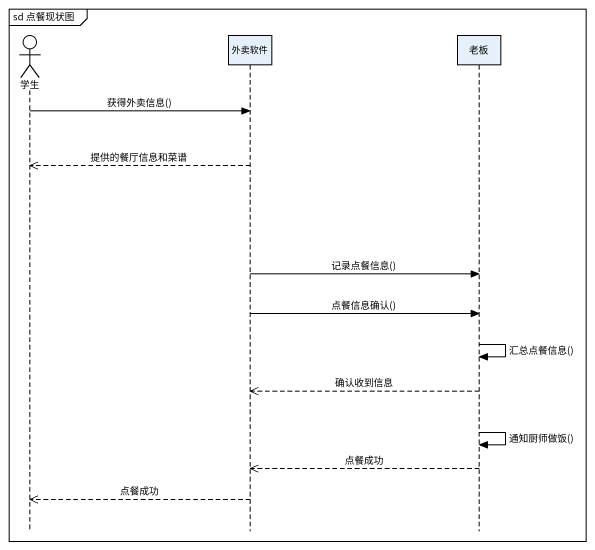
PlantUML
@startuml
mainframe sd 点餐现状图
hide footbox
actor 学生
participant 外卖软件
participant 老板

学生 -> 外卖软件 : 获得外卖信息()
外卖软件 -->> 学生 : 提供的餐厅信息和菜谱
外卖软件 -> 老板 : 记录点餐信息()
外卖软件 -> 老板 : 点餐信息确认()
老板 -> 老板 : 汇总点餐信息()
老板 -->> 外卖软件 : 确认收到信息
老板 -> 老板 : 通知厨师做饭()
老板 -->> 外卖软件 : 点餐成功
外卖软件 -->> 学生 : 点餐成功
@enduml
